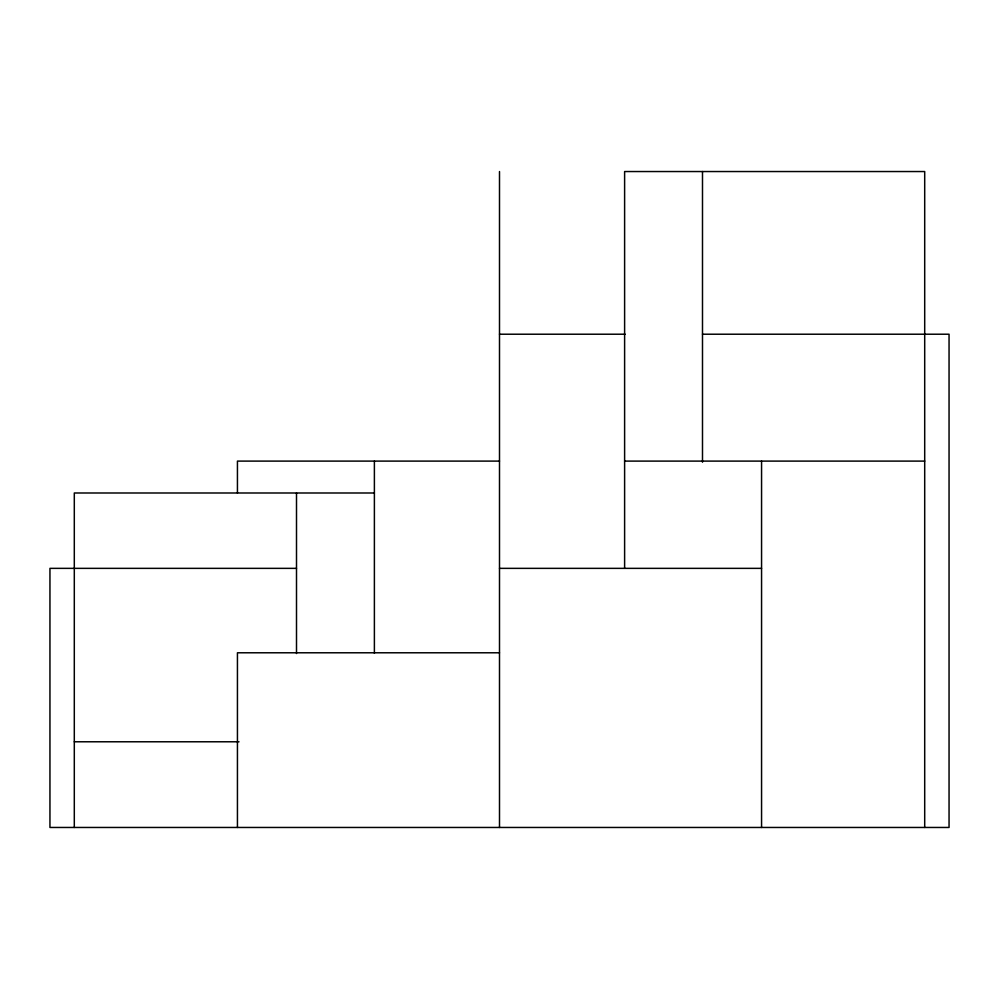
<?xml version="1.0" encoding="UTF-8"?>
<svg xmlns="http://www.w3.org/2000/svg" width="999" height="999" viewBox="0 0 999 999"><rect width="100%" height="100%" fill="white"/><g stroke="black" fill="none" stroke-linecap="round" stroke-linejoin="round"><path stroke-width="1.5" d="M499.5 334.215L625.149 334.215M702.497 334.215L949.05 334.215L949.05 827.459L49.95 827.459L49.95 568.356L296.503 568.356M499.5 461.101L237.437 461.101L237.437 492.994M624.612 461.101L924.699 461.101M374.388 492.994L74.301 492.994L74.301 827.459M499.5 568.356L761.563 568.356M499.5 652.784L237.437 652.784L237.437 827.459M74.301 741.782L239.011 741.782M924.699 827.459L924.699 171.541L624.612 171.541L624.612 568.356M761.563 461.101L761.563 827.459M702.497 171.541L702.497 462.212M499.5 171.541L499.5 827.459M374.388 461.101L374.388 653.234M296.503 492.994L296.503 653.521"/></g></svg>
